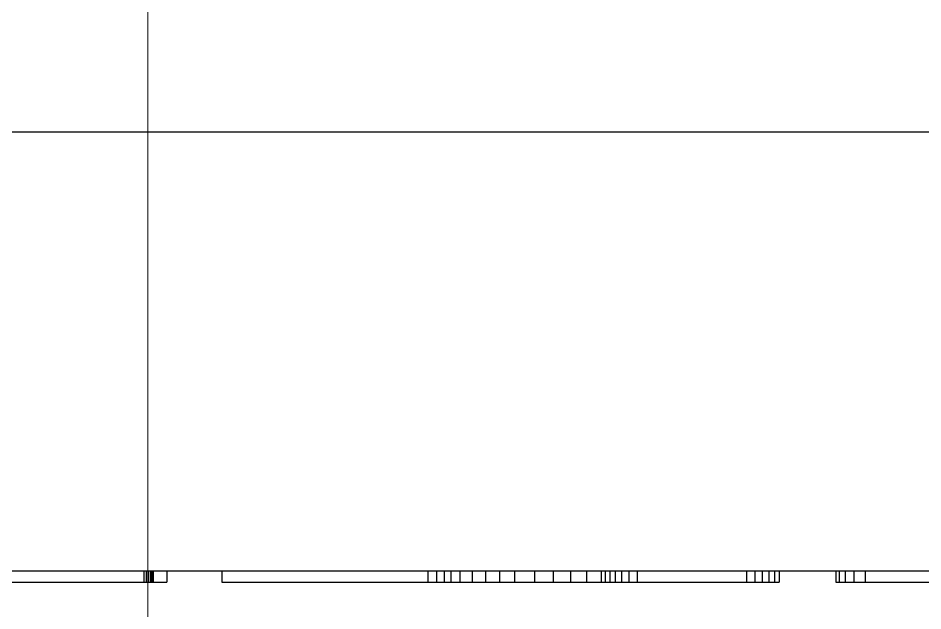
# Model space of a CAD drawing. Header units: millimetres. Extents: x -105 to 105, y -148 to 148.
# Drawn here: x 0.27 to 4.391, y 79.696 to 82.397 of the extents above; entities that cross this region are included whole.
import ezdxf

# ---------------------------------------------------------------- set-up
doc = ezdxf.new("R2010")
doc.units = ezdxf.units.MM
doc.linetypes.add('点画线', pattern=[18, 12, -2, 2, -2])
doc.layers.get('0').update_dxf_attribs({"lineweight": 18})

msp = doc.modelspace()

# ---------------------------------------------------------------- linework, layer by layer
at = {"linetype": '点画线'}
msp.add_line((0.8608, 118.7892), (0.8608, 75.0576), dxfattribs=at)
at = {"color": 7, "lineweight": 30, "ltscale": 0.375}
for p, q in [((8.3608, 81.8775), (-6.6392, 81.8775)), ((8.3608, 79.8775), (-6.6392, 79.8775))]:
    msp.add_line(p, q, dxfattribs=at)
at = {"color": 7, "lineweight": 30, "ltscale": 0.00125}
for p, q in [((0.8436, 79.8775), (0.8436, 79.8275)), ((0.8539, 79.8775), (0.8539, 79.8275)), ((0.8639, 79.8775), (0.8639, 79.8275)), ((0.8726, 79.8775), (0.8726, 79.8275)), ((0.88, 79.8775), (0.88, 79.8275)), ((0.886, 79.8775), (0.886, 79.8275)), ((0.9478, 79.8775), (0.9478, 79.8275)), ((1.1989, 79.8775), (1.1989, 79.8275)), ((2.1362, 79.8775), (2.1362, 79.8275)), ((2.1762, 79.8775), (2.1762, 79.8275)), ((2.2113, 79.8775), (2.2113, 79.8275)), ((2.2415, 79.8775), (2.2415, 79.8275)), ((2.2815, 79.8775), (2.2815, 79.8275)), ((2.338, 79.8775), (2.338, 79.8275)), ((2.3985, 79.8775), (2.3985, 79.8275)), ((2.4628, 79.8775), (2.4628, 79.8275)), ((2.5311, 79.8775), (2.5311, 79.8275)), ((2.6223, 79.8775), (2.6223, 79.8275)), ((2.7073, 79.8775), (2.7073, 79.8275)), ((2.7862, 79.8775), (2.7862, 79.8275)), ((2.8589, 79.8775), (2.8589, 79.8275)), ((2.9255, 79.8775), (2.9255, 79.8275)), ((2.9443, 79.8775), (2.9443, 79.8275)), ((2.965, 79.8775), (2.965, 79.8275)), ((2.9898, 79.8775), (2.9898, 79.8275)), ((3.0187, 79.8775), (3.0187, 79.8275)), ((3.0518, 79.8775), (3.0518, 79.8275)), ((3.0892, 79.8775), (3.0892, 79.8275)), ((3.5883, 79.8775), (3.5883, 79.8275)), ((3.626, 79.8775), (3.626, 79.8275)), ((3.6597, 79.8775), (3.6597, 79.8275)), ((3.6892, 79.8775), (3.6892, 79.8275)), ((3.7146, 79.8775), (3.7146, 79.8275)), ((3.736, 79.8775), (3.736, 79.8275)), ((3.9947, 79.8775), (3.9947, 79.8275)), ((4.0101, 79.8775), (4.0101, 79.8275)), ((4.0375, 79.8775), (4.0375, 79.8275)), ((4.0771, 79.8775), (4.0771, 79.8275)), ((4.1288, 79.8775), (4.1288, 79.8275)), ((3.4505, 79.8275), (3.5005, 79.8275))]:
    msp.add_line(p, q, dxfattribs=at)
at = {"color": 7, "lineweight": 30, "ltscale": 0.034466}
msp.add_line((-0.5351, 79.8275), (0.8436, 79.8275), dxfattribs=at)
at = {"color": 7, "lineweight": 30, "ltscale": 0.000283051}
msp.add_line((0.8426, 79.8275), (0.8539, 79.8275), dxfattribs=at)
at = {"color": 7, "lineweight": 30, "ltscale": 0.000250053}
msp.add_line((0.8539, 79.8275), (0.8639, 79.8275), dxfattribs=at)
at = {"color": 7, "lineweight": 30, "ltscale": 0.000217056}
msp.add_line((0.8639, 79.8275), (0.8726, 79.8275), dxfattribs=at)
at = {"color": 7, "lineweight": 30, "ltscale": 0.000184441}
msp.add_line((0.8726, 79.8275), (0.88, 79.8275), dxfattribs=at)
at = {"color": 7, "lineweight": 30, "ltscale": 0.000151443}
msp.add_line((0.88, 79.8275), (0.886, 79.8275), dxfattribs=at)
at = {"color": 7, "lineweight": 30, "ltscale": 0.001545}
msp.add_line((0.886, 79.8275), (0.9478, 79.8275), dxfattribs=at)
at = {"color": 7, "lineweight": 30, "ltscale": 0.001277}
msp.add_line((1.1989, 79.8275), (1.2499, 79.8275), dxfattribs=at)
at = {"color": 7, "lineweight": 30, "ltscale": 0.001283}
msp.add_line((1.2499, 79.8275), (1.3013, 79.8275), dxfattribs=at)
at = {"color": 7, "lineweight": 30, "ltscale": 0.001289}
msp.add_line((1.3013, 79.8275), (1.3528, 79.8275), dxfattribs=at)
at = {"color": 7, "lineweight": 30, "ltscale": 0.001295}
msp.add_line((1.3528, 79.8275), (1.4046, 79.8275), dxfattribs=at)
at = {"color": 7, "lineweight": 30, "ltscale": 0.0013}
msp.add_line((1.4046, 79.8275), (1.4566, 79.8275), dxfattribs=at)
at = {"color": 7, "lineweight": 30, "ltscale": 0.001306}
msp.add_line((1.4566, 79.8275), (1.5089, 79.8275), dxfattribs=at)
at = {"color": 7, "lineweight": 30, "ltscale": 0.001312}
msp.add_line((1.5089, 79.8275), (1.5613, 79.8275), dxfattribs=at)
at = {"color": 7, "lineweight": 30, "ltscale": 0.001318}
msp.add_line((1.5613, 79.8275), (1.6141, 79.8275), dxfattribs=at)
at = {"color": 7, "lineweight": 30, "ltscale": 0.001324}
msp.add_line((1.6141, 79.8275), (1.667, 79.8275), dxfattribs=at)
at = {"color": 7, "lineweight": 30, "ltscale": 0.001329}
msp.add_line((1.667, 79.8275), (1.7202, 79.8275), dxfattribs=at)
at = {"color": 7, "lineweight": 30, "ltscale": 0.001851}
msp.add_line((1.7202, 79.8275), (1.7942, 79.8275), dxfattribs=at)
at = {"color": 7, "lineweight": 30, "ltscale": 0.001729}
msp.add_line((1.7942, 79.8275), (1.8634, 79.8275), dxfattribs=at)
at = {"color": 7, "lineweight": 30, "ltscale": 0.001607}
msp.add_line((1.8634, 79.8275), (1.9277, 79.8275), dxfattribs=at)
at = {"color": 7, "lineweight": 30, "ltscale": 0.001486}
msp.add_line((1.9277, 79.8275), (1.9871, 79.8275), dxfattribs=at)
at = {"color": 7, "lineweight": 30, "ltscale": 0.001364}
msp.add_line((1.9871, 79.8275), (2.0417, 79.8275), dxfattribs=at)
at = {"color": 7, "lineweight": 30, "ltscale": 0.001242}
msp.add_line((2.0417, 79.8275), (2.0914, 79.8275), dxfattribs=at)
at = {"color": 7, "lineweight": 30, "ltscale": 0.001121}
msp.add_line((2.0914, 79.8275), (2.1362, 79.8275), dxfattribs=at)
at = {"color": 7, "lineweight": 30, "ltscale": 0.00099926}
msp.add_line((2.1362, 79.8275), (2.1762, 79.8275), dxfattribs=at)
at = {"color": 7, "lineweight": 30, "ltscale": 0.000877571}
msp.add_line((2.1762, 79.8275), (2.2113, 79.8275), dxfattribs=at)
at = {"color": 7, "lineweight": 30, "ltscale": 0.000755692}
msp.add_line((2.2113, 79.8275), (2.2415, 79.8275), dxfattribs=at)
at = {"color": 7, "lineweight": 30, "ltscale": 0.001}
msp.add_line((2.2415, 79.8275), (2.2815, 79.8275), dxfattribs=at)
at = {"color": 7, "lineweight": 30, "ltscale": 0.001412}
msp.add_line((2.2815, 79.8275), (2.338, 79.8275), dxfattribs=at)
at = {"color": 7, "lineweight": 30, "ltscale": 0.001511}
msp.add_line((2.338, 79.8275), (2.3985, 79.8275), dxfattribs=at)
at = {"color": 7, "lineweight": 30, "ltscale": 0.001609}
msp.add_line((2.3985, 79.8275), (2.4628, 79.8275), dxfattribs=at)
at = {"color": 7, "lineweight": 30, "ltscale": 0.001708}
msp.add_line((2.4628, 79.8275), (2.5311, 79.8275), dxfattribs=at)
at = {"color": 7, "lineweight": 30, "ltscale": 0.002279}
msp.add_line((2.5311, 79.8275), (2.6223, 79.8275), dxfattribs=at)
at = {"color": 7, "lineweight": 30, "ltscale": 0.002125}
msp.add_line((2.6223, 79.8275), (2.7073, 79.8275), dxfattribs=at)
at = {"color": 7, "lineweight": 30, "ltscale": 0.001972}
msp.add_line((2.7073, 79.8275), (2.7862, 79.8275), dxfattribs=at)
at = {"color": 7, "lineweight": 30, "ltscale": 0.001819}
msp.add_line((2.7862, 79.8275), (2.8589, 79.8275), dxfattribs=at)
at = {"color": 7, "lineweight": 30, "ltscale": 0.001665}
msp.add_line((2.8589, 79.8275), (2.9255, 79.8275), dxfattribs=at)
at = {"color": 7, "lineweight": 30, "ltscale": 0.000470543}
msp.add_line((2.9255, 79.8275), (2.9443, 79.8275), dxfattribs=at)
at = {"color": 7, "lineweight": 30, "ltscale": 0.000515747}
msp.add_line((2.9443, 79.8275), (2.965, 79.8275), dxfattribs=at)
at = {"color": 7, "lineweight": 30, "ltscale": 0.000619698}
msp.add_line((2.965, 79.8275), (2.9898, 79.8275), dxfattribs=at)
at = {"color": 7, "lineweight": 30, "ltscale": 0.00072422}
msp.add_line((2.9898, 79.8275), (3.0187, 79.8275), dxfattribs=at)
at = {"color": 7, "lineweight": 30, "ltscale": 0.000828171}
msp.add_line((3.0187, 79.8275), (3.0518, 79.8275), dxfattribs=at)
at = {"color": 7, "lineweight": 30, "ltscale": 0.000932693}
msp.add_line((3.0518, 79.8275), (3.0892, 79.8275), dxfattribs=at)
at = {"color": 7, "lineweight": 30, "ltscale": 0.001037}
msp.add_line((3.0892, 79.8275), (3.1306, 79.8275), dxfattribs=at)
at = {"color": 7, "lineweight": 30, "ltscale": 0.001141}
msp.add_line((3.1306, 79.8275), (3.1763, 79.8275), dxfattribs=at)
at = {"color": 7, "lineweight": 30, "ltscale": 0.001245}
msp.add_line((3.1763, 79.8275), (3.2261, 79.8275), dxfattribs=at)
at = {"color": 7, "lineweight": 30, "ltscale": 0.00135}
msp.add_line((3.2261, 79.8275), (3.2801, 79.8275), dxfattribs=at)
at = {"color": 7, "lineweight": 30, "ltscale": 0.001454}
msp.add_line((3.2801, 79.8275), (3.3382, 79.8275), dxfattribs=at)
at = {"color": 7, "lineweight": 30, "ltscale": 0.001455}
msp.add_line((3.3382, 79.8275), (3.3964, 79.8275), dxfattribs=at)
at = {"color": 7, "lineweight": 30, "ltscale": 0.001353}
msp.add_line((3.3964, 79.8275), (3.4505, 79.8275), dxfattribs=at)
at = {"color": 7, "lineweight": 30, "ltscale": 0.001148}
msp.add_line((3.5005, 79.8275), (3.5465, 79.8275), dxfattribs=at)
at = {"color": 7, "lineweight": 30, "ltscale": 0.001045}
msp.add_line((3.5465, 79.8275), (3.5883, 79.8275), dxfattribs=at)
at = {"color": 7, "lineweight": 30, "ltscale": 0.000943375}
msp.add_line((3.5883, 79.8275), (3.626, 79.8275), dxfattribs=at)
at = {"color": 7, "lineweight": 30, "ltscale": 0.00084095}
msp.add_line((3.626, 79.8275), (3.6597, 79.8275), dxfattribs=at)
at = {"color": 7, "lineweight": 30, "ltscale": 0.000738335}
msp.add_line((3.6597, 79.8275), (3.6892, 79.8275), dxfattribs=at)
at = {"color": 7, "lineweight": 30, "ltscale": 0.000636292}
msp.add_line((3.6892, 79.8275), (3.7146, 79.8275), dxfattribs=at)
at = {"color": 7, "lineweight": 30, "ltscale": 0.000534058}
msp.add_line((3.7146, 79.8275), (3.736, 79.8275), dxfattribs=at)
at = {"color": 7, "lineweight": 30, "ltscale": 0.000383377}
msp.add_line((3.9947, 79.8275), (4.0101, 79.8275), dxfattribs=at)
at = {"color": 7, "lineweight": 30, "ltscale": 0.000686455}
msp.add_line((4.0101, 79.8275), (4.0375, 79.8275), dxfattribs=at)
at = {"color": 7, "lineweight": 30, "ltscale": 0.000989532}
msp.add_line((4.0375, 79.8275), (4.0771, 79.8275), dxfattribs=at)
at = {"color": 7, "lineweight": 30, "ltscale": 0.001293}
msp.add_line((4.0771, 79.8275), (4.1288, 79.8275), dxfattribs=at)
at = {"color": 7, "lineweight": 30, "ltscale": 0.001596}
msp.add_line((4.1288, 79.8275), (4.1926, 79.8275), dxfattribs=at)
at = {"color": 7, "lineweight": 30, "ltscale": 0.001899}
msp.add_line((4.1926, 79.8275), (4.2686, 79.8275), dxfattribs=at)
at = {"color": 7, "lineweight": 30, "ltscale": 0.002202}
msp.add_line((4.2686, 79.8275), (4.3567, 79.8275), dxfattribs=at)
at = {"color": 7, "lineweight": 30, "ltscale": 0.002505}
msp.add_line((4.3567, 79.8275), (4.4569, 79.8275), dxfattribs=at)

doc.saveas('drawing.dxf')
